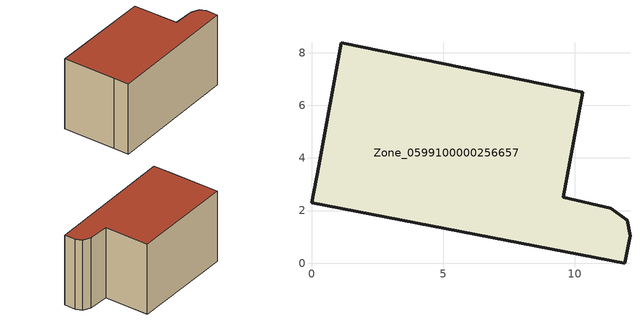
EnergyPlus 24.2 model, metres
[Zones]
Zone_0599100000256657
 floor ground (C_G): 1.13,8.38 10.31,6.5 9.58,2.5 11.37,2.09 12,1.63 12.11,1.04 11.91,0 0,2.29 0.27,3.68 z0
 wall outside (C_F): 0.27,3.68 0,2.29 11.91,0 12.11,1.04 12,1.63 11.37,2.09 9.58,2.5 10.31,6.5 1.13,8.38 0.27,3.68 z0:6.7
 roof outside (C_R): 10.31,6.5 1.13,8.38 0.27,3.68 0,2.29 11.91,0 12.11,1.04 12,1.63 11.37,2.09 9.58,2.5 z6.7
[BUILDING]
Pand.0599100000256657: North Axis=0; Terrain=City; Loads Convergence Tolerance Value=0.04; Temperature Convergence Tolerance Value=0.4; Solar Distribution=FullExterior; Maximum Number of Warmup Days=25; Minimum Number of Warmup Days=1
[Site:Location]
Rotterdam.The.Hague.AP_ZH_NLD Design_Conditions: Latitude=51.96; Longitude=4.45; Time Zone=1; Elevation=-4.5
[SITE:GROUNDTEMPERATURE:BUILDINGSURFACE]
18, 18, 18, 18, 18, 18, 18, 18, 18, 18, 18, 18
[MATERIAL] Thermal Absorptance=0.9; Solar Absorptance=0.7; Visible Absorptance=0.7
Name | Roughness | Thickness | Conductivity | Density | Specific Heat
G.TC.1975-1991 | MediumSmooth | 0.15 | 0.288461 | 540 | 1210
F.TC.1975-1991 | Rough | 0.3 | 0.230769 | 1920 | 840
R.TC.1975-1991 | MediumRough | 0.2 | 0.153846 | 1500 | 1000
[CONSTRUCTION]
C_G: G.TC.1975-1991
C_F: F.TC.1975-1991
C_R: R.TC.1975-1991
[ZONE]
Zone_0599100000256657: Type=1; Multiplier=1; Ceiling Height=Autocalculate; Volume=Autocalculate; Floor Area=autocalculate; Part of Total Floor Area=Yes
[ZONEINFILTRATION:DESIGNFLOWRATE]
Infil_Zone_0599100000256657: Zone or ZoneList or Space or SpaceList=Zone_0599100000256657; Schedule=AlwaysOn; Design Flow Rate Calculation Method=Flow/Area; Flow Rate per Floor Area=0.003; Constant Term Coefficient=1; Temperature Term Coefficient=0; Velocity Term Coefficient=0; Velocity Squared Term Coefficient=0
[HVACTEMPLATE:ZONE:IDEALLOADSAIRSYSTEM]
Zone_0599100000256657: Maximum Heating Supply Air Temperature=50; Minimum Cooling Supply Air Temperature=13; Maximum Heating Supply Air Humidity Ratio=0.0156; Minimum Cooling Supply Air Humidity Ratio=0.0077; Heating Limit=NoLimit; Cooling Limit=NoLimit; Dehumidification Control Type=ConstantSensibleHeatRatio; Cooling Sensible Heat Ratio=0.7; Dehumidification Setpoint=60; Humidification Control Type=None; Humidification Setpoint=30; Outdoor Air Method=None; Outdoor Air Flow Rate per Person=0.00944; Outdoor Air Flow Rate per Zone Floor Area=0; Outdoor Air Flow Rate per Zone=0; Demand Controlled Ventilation Type=None; Outdoor Air Economizer Type=NoEconomizer; Heat Recovery Type=None; Sensible Heat Recovery Effectiveness=0.7; Latent Heat Recovery Effectiveness=0.65
[ZONECONTROL:THERMOSTAT]
ThermostatControl_Zone_0599100000256657: Zone or ZoneList=Zone_0599100000256657; Control Type Schedule=DualSetpointControlType; Control 1=Thermostat_Zone_0599100000256657; Temperature Difference Between Cutout And Setpoint=0
[THERMOSTATSETPOINT:DUALSETPOINT]
Thermostat_Zone_0599100000256657: Heating Setpoint Temperature Schedule=HeatingSetpoint_Zone_0599100000256657; Cooling Setpoint Temperature Schedule=CoolingSetpoint_Zone_0599100000256657
[SCHEDULE:COMPACT]
HeatingSetpoint_Zone_0599100000256657: Through: 12/31, For: AllDays, Until: 24:00, 21
CoolingSetpoint_Zone_0599100000256657: Through: 12/31, For: AllDays, Until: 24:00, 24
DualSetpointControlType: Through: 12/31, For: AllDays, Until: 24:00, 4
AlwaysOn: Through: 12/31, For: AllDays, Until: 24:00, 1
